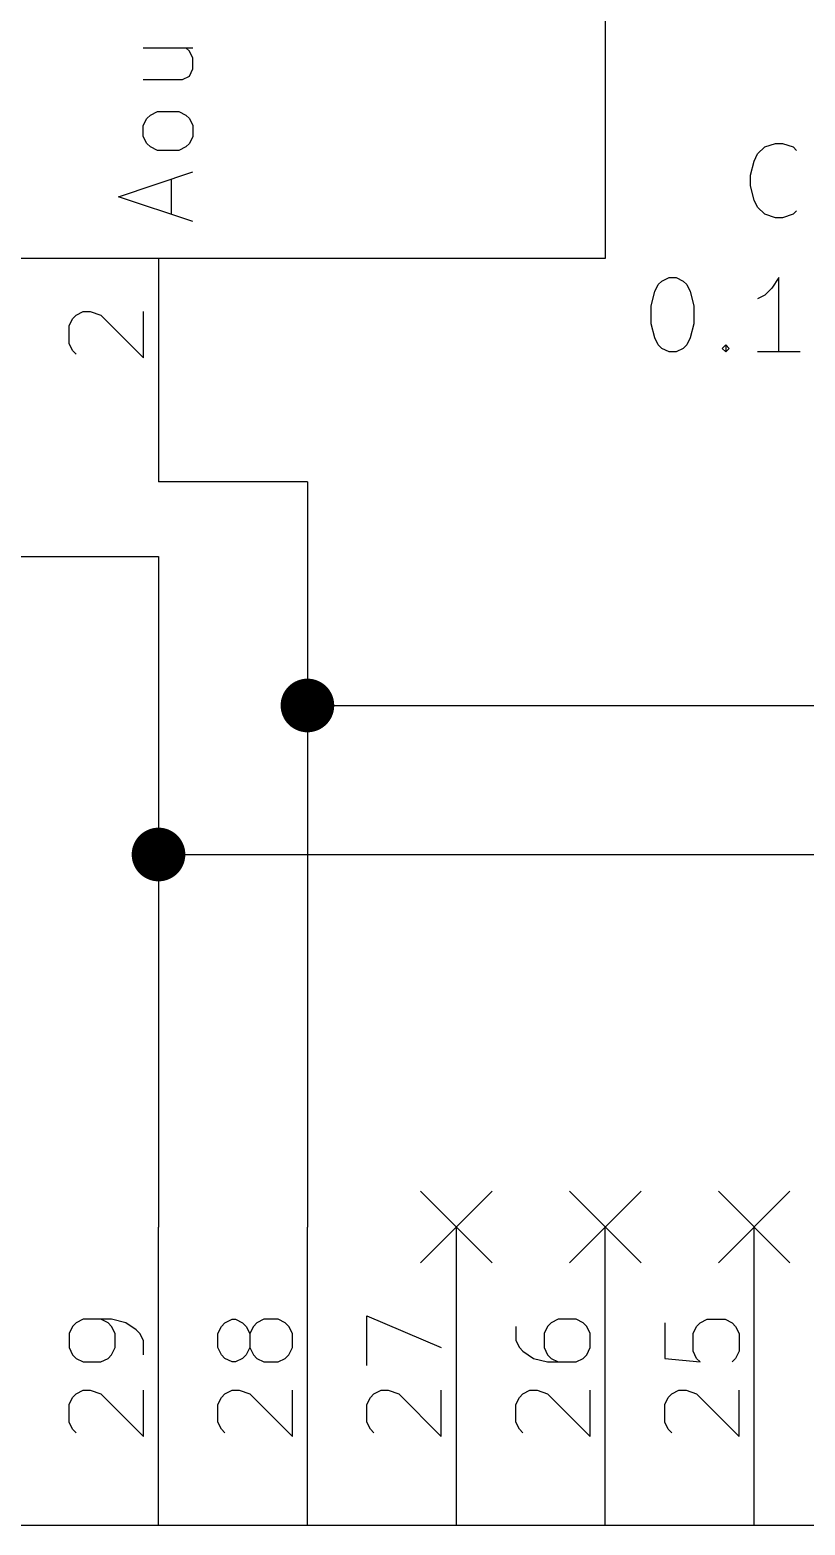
# Model space of a CAD drawing. Extents: x 0.4 to 11.3, y -7.9 to -0.4.
# Drawn here: x 1.964 to 2.484, y -5.8 to -4.797 of the extents above; entities that cross this region are included whole.
import ezdxf

# ---------------------------------------------------------------- set-up
doc = ezdxf.new("R2010")
doc.units = 0
doc.header["$MEASUREMENT"] = 0
for name, color, linetype in [('BLUE2', 5, 'CONTINUOUS'), ('CYAN2', 4, 'CONTINUOUS'), ('GREEN3', 91, 'CONTINUOUS'), ('LYELLOW', 51, 'CONTINUOUS'), ('RED2', 1, 'CONTINUOUS'), ('RED3', 11, 'CONTINUOUS')]:
    doc.layers.add(name, color=color, linetype=linetype)

msp = doc.modelspace()

# ---------------------------------------------------------------- linework, layer by layer
at = {"layer": 'BLUE2', "linetype": 'CONTINUOUS'}
for p, q in [((2.226, -5.576), (2.274, -5.624)), ((2.274, -5.576), (2.226, -5.624)), ((2.326, -5.576), (2.374, -5.624)), ((2.374, -5.576), (2.326, -5.624)), ((2.426, -5.576), (2.474, -5.624)), ((2.474, -5.576), (2.426, -5.624))]:
    msp.add_line(p, q, dxfattribs=at)
at = {"layer": 'CYAN2', "linetype": 'CONTINUOUS'}
for p, q in [((2.0398, -4.8086), (2.0731, -4.8086)), ((2.0398, -4.8086), (2.0731, -4.8086)), ((2.0708, -4.811), (2.0684, -4.8086)), ((2.0708, -4.811), (2.0684, -4.8086)), ((2.0731, -4.8157), (2.0708, -4.811)), ((2.0731, -4.8157), (2.0708, -4.811)), ((2.0731, -4.8229), (2.0731, -4.8157)), ((2.0731, -4.8229), (2.0731, -4.8157)), ((2.0708, -4.8276), (2.0731, -4.8229)), ((2.0708, -4.8276), (2.0731, -4.8229)), ((2.0398, -4.83), (2.066, -4.83)), ((2.0398, -4.83), (2.066, -4.83)), ((2.066, -4.83), (2.0708, -4.8276)), ((2.066, -4.83), (2.0708, -4.8276)), ((2.0422, -4.8562), (2.0446, -4.8538)), ((2.0422, -4.8562), (2.0446, -4.8538)), ((2.0446, -4.8538), (2.0493, -4.8514)), ((2.0446, -4.8538), (2.0493, -4.8514)), ((2.0493, -4.8514), (2.0636, -4.8514)), ((2.0493, -4.8514), (2.0636, -4.8514)), ((2.0636, -4.8514), (2.0684, -4.8538)), ((2.0636, -4.8514), (2.0684, -4.8538)), ((2.0684, -4.8538), (2.0708, -4.8562)), ((2.0684, -4.8538), (2.0708, -4.8562)), ((2.0398, -4.8609), (2.0422, -4.8562)), ((2.0398, -4.8609), (2.0422, -4.8562)), ((2.0398, -4.8681), (2.0398, -4.8609)), ((2.0398, -4.8681), (2.0398, -4.8609)), ((2.0708, -4.8562), (2.0731, -4.8609)), ((2.0708, -4.8562), (2.0731, -4.8609)), ((2.0731, -4.8609), (2.0731, -4.8681)), ((2.0731, -4.8609), (2.0731, -4.8681)), ((2.0422, -4.8729), (2.0398, -4.8681)), ((2.0422, -4.8729), (2.0398, -4.8681)), ((2.0446, -4.8752), (2.0422, -4.8729)), ((2.0446, -4.8752), (2.0422, -4.8729)), ((2.0493, -4.8776), (2.0446, -4.8752)), ((2.0493, -4.8776), (2.0446, -4.8752)), ((2.0684, -4.8752), (2.0636, -4.8776)), ((2.0684, -4.8752), (2.0636, -4.8776)), ((2.0708, -4.8729), (2.0684, -4.8752)), ((2.0708, -4.8729), (2.0684, -4.8752)), ((2.0731, -4.8681), (2.0708, -4.8729)), ((2.0731, -4.8681), (2.0708, -4.8729)), ((2.4523, -4.8799), (2.4571, -4.8752)), ((2.4523, -4.8799), (2.4571, -4.8752)), ((2.4571, -4.8752), (2.4642, -4.8728)), ((2.4571, -4.8752), (2.4642, -4.8728)), ((2.4642, -4.8728), (2.469, -4.8728)), ((2.4642, -4.8728), (2.469, -4.8728)), ((2.469, -4.8728), (2.4761, -4.8752)), ((2.469, -4.8728), (2.4761, -4.8752)), ((2.4761, -4.8752), (2.4785, -4.8776)), ((2.4761, -4.8752), (2.4785, -4.8776)), ((2.0636, -4.8776), (2.0493, -4.8776)), ((2.0636, -4.8776), (2.0493, -4.8776)), ((2.4475, -4.8942), (2.4499, -4.8847)), ((2.4475, -4.8942), (2.4499, -4.8847)), ((2.4499, -4.8847), (2.4523, -4.8799)), ((2.4499, -4.8847), (2.4523, -4.8799)), ((2.0231, -4.9086), (2.0731, -4.8919)), ((2.0231, -4.9086), (2.0731, -4.8919)), ((2.4475, -4.9014), (2.4475, -4.8942)), ((2.4475, -4.9014), (2.4475, -4.8942)), ((2.0588, -4.9205), (2.0588, -4.8967)), ((2.0588, -4.9205), (2.0588, -4.8967)), ((2.4499, -4.9109), (2.4475, -4.9014)), ((2.4499, -4.9109), (2.4475, -4.9014)), ((2.0731, -4.9252), (2.0231, -4.9086)), ((2.0731, -4.9252), (2.0231, -4.9086)), ((2.4523, -4.9157), (2.4499, -4.9109)), ((2.4523, -4.9157), (2.4499, -4.9109)), ((2.4571, -4.9204), (2.4523, -4.9157)), ((2.4571, -4.9204), (2.4523, -4.9157)), ((2.4642, -4.9228), (2.4571, -4.9204)), ((2.4642, -4.9228), (2.4571, -4.9204)), ((2.469, -4.9228), (2.4642, -4.9228)), ((2.469, -4.9228), (2.4642, -4.9228)), ((2.4761, -4.9204), (2.469, -4.9228)), ((2.4761, -4.9204), (2.469, -4.9228)), ((2.4785, -4.918), (2.4761, -4.9204)), ((2.4785, -4.918), (2.4761, -4.9204)), ((2.3856, -4.9676), (2.388, -4.9652)), ((2.3856, -4.9676), (2.388, -4.9652)), ((2.388, -4.9652), (2.3928, -4.9628)), ((2.388, -4.9652), (2.3928, -4.9628)), ((2.3928, -4.9628), (2.3975, -4.9628)), ((2.3928, -4.9628), (2.3975, -4.9628)), ((2.3975, -4.9628), (2.4023, -4.9652)), ((2.3975, -4.9628), (2.4023, -4.9652)), ((2.4023, -4.9652), (2.4047, -4.9676)), ((2.4023, -4.9652), (2.4047, -4.9676)), ((2.4666, -4.9628), (2.4618, -4.9699)), ((2.4666, -4.9628), (2.4618, -4.9699)), ((2.4666, -5.0128), (2.4666, -4.9628)), ((2.4666, -5.0128), (2.4666, -4.9628)), ((2.3809, -4.9819), (2.3832, -4.9723)), ((2.3809, -4.9819), (2.3832, -4.9723)), ((2.3832, -4.9723), (2.3856, -4.9676)), ((2.3832, -4.9723), (2.3856, -4.9676)), ((2.4047, -4.9676), (2.4071, -4.9723)), ((2.4047, -4.9676), (2.4071, -4.9723)), ((2.4071, -4.9723), (2.4094, -4.9819)), ((2.4071, -4.9723), (2.4094, -4.9819)), ((2.4571, -4.9747), (2.4523, -4.9771)), ((2.4571, -4.9747), (2.4523, -4.9771)), ((2.4618, -4.9699), (2.4571, -4.9747)), ((2.4618, -4.9699), (2.4571, -4.9747)), ((2.3809, -4.9938), (2.3809, -4.9819)), ((2.3809, -4.9938), (2.3809, -4.9819)), ((2.4094, -4.9819), (2.4094, -4.9938)), ((2.4094, -4.9819), (2.4094, -4.9938)), ((2.3832, -5.0033), (2.3809, -4.9938)), ((2.3832, -5.0033), (2.3809, -4.9938)), ((2.4094, -4.9938), (2.4071, -5.0033)), ((2.4094, -4.9938), (2.4071, -5.0033)), ((2.3856, -5.008), (2.3832, -5.0033)), ((2.3856, -5.008), (2.3832, -5.0033)), ((2.4071, -5.0033), (2.4047, -5.008)), ((2.4071, -5.0033), (2.4047, -5.008)), ((2.388, -5.0104), (2.3856, -5.008)), ((2.388, -5.0104), (2.3856, -5.008)), ((2.3928, -5.0128), (2.388, -5.0104)), ((2.3928, -5.0128), (2.388, -5.0104)), ((2.3975, -5.0128), (2.3928, -5.0128)), ((2.3975, -5.0128), (2.3928, -5.0128)), ((2.4023, -5.0104), (2.3975, -5.0128)), ((2.4023, -5.0104), (2.3975, -5.0128)), ((2.4047, -5.008), (2.4023, -5.0104)), ((2.4047, -5.008), (2.4023, -5.0104)), ((2.4285, -5.0104), (2.4309, -5.008)), ((2.4285, -5.0104), (2.4309, -5.008)), ((2.4309, -5.0128), (2.4285, -5.0104)), ((2.4309, -5.0128), (2.4285, -5.0104)), ((2.4309, -5.008), (2.4332, -5.0104)), ((2.4309, -5.008), (2.4309, -5.0128)), ((2.4309, -5.008), (2.4332, -5.0104)), ((2.4309, -5.008), (2.4309, -5.0128)), ((2.4332, -5.0104), (2.4309, -5.0128)), ((2.4332, -5.0104), (2.4309, -5.0128)), ((2.4809, -5.0128), (2.4523, -5.0128)), ((2.4809, -5.0128), (2.4523, -5.0128))]:
    msp.add_line(p, q, dxfattribs=at)
at = {"layer": 'GREEN3', "linetype": 'CONTINUOUS'}
for p, q in [((2.05, -5.05), (2.05, -5.1)), ((2.15, -5.1), (2.05, -5.1)), ((2.15, -5.1), (2.15, -5.25)), ((1.85, -5.15), (2.05, -5.15)), ((2.05, -5.15), (2.05, -5.35)), ((2.15, -5.25), (5.35, -5.25)), ((2.15, -5.25), (2.15, -5.6)), ((2.05, -5.35), (2.05, -5.6)), ((2.05, -5.35), (5.25, -5.35))]:
    msp.add_line(p, q, dxfattribs=at)
at = {"layer": 'GREEN3', "const_width": 0.018}
for points in [[(2.141, -5.25, 1), (2.159, -5.25, 1)], [(2.041, -5.35, 1), (2.059, -5.35, 1)]]:
    msp.add_lwpolyline(points, format="xyb", close=True, dxfattribs=at)
at = {"layer": 'LYELLOW', "linetype": 'CONTINUOUS'}
for p, q in [((2.35, -4.25), (2.35, -4.95)), ((2.35, -4.95), (0.75, -4.95)), ((1.05, -5.8), (3.25, -5.8))]:
    msp.add_line(p, q, dxfattribs=at)
at = {"layer": 'RED2', "linetype": 'CONTINUOUS'}
for p, q in [((2.35, -4.25), (2.35, -4.95)), ((2.35, -4.95), (0.75, -4.95)), ((2.05, -4.95), (2.05, -5.05)), ((2.05, -4.95), (2.05, -5.05)), ((2.05, -5.8), (2.05, -5.6)), ((2.05, -5.8), (2.05, -5.6)), ((2.15, -5.8), (2.15, -5.6)), ((2.15, -5.8), (2.15, -5.6)), ((2.25, -5.8), (2.25, -5.6)), ((2.25, -5.8), (2.25, -5.6)), ((2.35, -5.8), (2.35, -5.6)), ((2.35, -5.8), (2.35, -5.6)), ((2.45, -5.8), (2.45, -5.6)), ((2.45, -5.8), (2.45, -5.6)), ((1.05, -5.8), (3.25, -5.8))]:
    msp.add_line(p, q, dxfattribs=at)
at = {"layer": 'RED3', "linetype": 'CONTINUOUS'}
for p, q in [((1.9946, -4.9881), (1.9994, -4.9857)), ((1.9946, -4.9881), (1.9994, -4.9857)), ((1.9994, -4.9857), (2.0042, -4.9857)), ((1.9994, -4.9857), (2.0042, -4.9857)), ((2.0042, -4.9857), (2.0113, -4.9881)), ((2.0042, -4.9857), (2.0113, -4.9881)), ((2.0399, -5.0167), (2.0399, -4.9857)), ((2.0399, -5.0167), (2.0399, -4.9857)), ((1.9899, -4.9952), (1.9923, -4.9905)), ((1.9899, -4.9952), (1.9923, -4.9905)), ((1.9899, -5.0071), (1.9899, -4.9952)), ((1.9899, -5.0071), (1.9899, -4.9952)), ((1.9923, -4.9905), (1.9946, -4.9881)), ((1.9923, -4.9905), (1.9946, -4.9881)), ((2.0113, -4.9881), (2.0399, -5.0167)), ((2.0113, -4.9881), (2.0399, -5.0167)), ((1.9923, -5.0119), (1.9899, -5.0071)), ((1.9923, -5.0119), (1.9899, -5.0071)), ((1.9946, -5.0143), (1.9923, -5.0119)), ((1.9946, -5.0143), (1.9923, -5.0119)), ((1.9923, -5.6667), (1.9899, -5.6714)), ((1.9923, -5.6667), (1.9899, -5.6714)), ((1.9946, -5.6643), (1.9923, -5.6667)), ((1.9946, -5.6643), (1.9923, -5.6667)), ((1.9994, -5.6619), (1.9946, -5.6643)), ((1.9994, -5.6619), (1.9946, -5.6643)), ((2.0184, -5.6619), (1.9994, -5.6619)), ((2.0184, -5.6619), (1.9994, -5.6619)), ((2.0161, -5.6643), (2.0113, -5.6619)), ((2.0161, -5.6643), (2.0113, -5.6619)), ((2.0184, -5.6667), (2.0161, -5.6643)), ((2.0184, -5.6667), (2.0161, -5.6643)), ((2.028, -5.6643), (2.0184, -5.6619)), ((2.028, -5.6643), (2.0184, -5.6619)), ((2.0208, -5.6714), (2.0184, -5.6667)), ((2.0208, -5.6714), (2.0184, -5.6667)), ((2.0351, -5.669), (2.028, -5.6643)), ((2.0351, -5.669), (2.028, -5.6643)), ((2.0899, -5.6714), (2.0923, -5.6667)), ((2.0899, -5.6714), (2.0923, -5.6667)), ((2.0923, -5.6667), (2.0946, -5.6643)), ((2.0923, -5.6667), (2.0946, -5.6643)), ((2.0946, -5.6643), (2.0994, -5.6619)), ((2.0946, -5.6643), (2.0994, -5.6619)), ((2.0994, -5.6619), (2.1018, -5.6619)), ((2.0994, -5.6619), (2.1018, -5.6619)), ((2.1018, -5.6619), (2.1065, -5.6643)), ((2.1018, -5.6619), (2.1065, -5.6643)), ((2.1065, -5.6643), (2.1089, -5.6667)), ((2.1065, -5.6643), (2.1089, -5.6667)), ((2.1089, -5.6667), (2.1113, -5.6714)), ((2.1089, -5.6667), (2.1113, -5.6714)), ((2.1137, -5.6667), (2.1113, -5.6714)), ((2.1137, -5.6667), (2.1113, -5.6714)), ((2.1161, -5.6643), (2.1137, -5.6667)), ((2.1161, -5.6643), (2.1137, -5.6667)), ((2.1208, -5.6619), (2.1161, -5.6643)), ((2.1208, -5.6619), (2.1161, -5.6643)), ((2.1304, -5.6619), (2.1208, -5.6619)), ((2.1304, -5.6619), (2.1208, -5.6619)), ((2.1351, -5.6643), (2.1304, -5.6619)), ((2.1351, -5.6643), (2.1304, -5.6619)), ((2.1375, -5.6667), (2.1351, -5.6643)), ((2.1375, -5.6667), (2.1351, -5.6643)), ((2.1399, -5.6714), (2.1375, -5.6667)), ((2.1399, -5.6714), (2.1375, -5.6667)), ((2.1899, -5.6929), (2.1899, -5.6595)), ((2.1899, -5.6595), (2.2399, -5.6809)), ((2.1899, -5.6929), (2.1899, -5.6595)), ((2.1899, -5.6595), (2.2399, -5.6809)), ((2.2899, -5.6667), (2.2899, -5.6762)), ((2.2899, -5.6667), (2.2899, -5.6762)), ((2.3113, -5.6667), (2.3089, -5.6714)), ((2.3113, -5.6667), (2.3089, -5.6714)), ((2.3137, -5.6643), (2.3113, -5.6667)), ((2.3137, -5.6643), (2.3113, -5.6667)), ((2.3184, -5.6619), (2.3137, -5.6643)), ((2.3184, -5.6619), (2.3137, -5.6643)), ((2.3304, -5.6619), (2.3184, -5.6619)), ((2.3304, -5.6619), (2.3184, -5.6619)), ((2.3351, -5.6643), (2.3304, -5.6619)), ((2.3351, -5.6643), (2.3304, -5.6619)), ((2.3375, -5.6667), (2.3351, -5.6643)), ((2.3375, -5.6667), (2.3351, -5.6643)), ((2.3399, -5.6714), (2.3375, -5.6667)), ((2.3399, -5.6714), (2.3375, -5.6667)), ((2.3899, -5.6643), (2.3899, -5.6881)), ((2.3899, -5.6643), (2.3899, -5.6881)), ((2.4089, -5.6714), (2.4113, -5.6667)), ((2.4089, -5.6714), (2.4113, -5.6667)), ((2.4113, -5.6667), (2.4137, -5.6643)), ((2.4113, -5.6667), (2.4137, -5.6643)), ((2.4137, -5.6643), (2.4184, -5.6619)), ((2.4137, -5.6643), (2.4184, -5.6619)), ((2.4184, -5.6619), (2.4304, -5.6619)), ((2.4184, -5.6619), (2.4304, -5.6619)), ((2.4304, -5.6619), (2.4351, -5.6643)), ((2.4304, -5.6619), (2.4351, -5.6643)), ((2.4351, -5.6643), (2.4375, -5.6667)), ((2.4351, -5.6643), (2.4375, -5.6667)), ((2.4375, -5.6667), (2.4399, -5.6714)), ((2.4375, -5.6667), (2.4399, -5.6714)), ((1.9899, -5.6714), (1.9899, -5.6809)), ((1.9899, -5.6714), (1.9899, -5.6809)), ((2.0208, -5.6809), (2.0208, -5.6714)), ((2.0208, -5.6809), (2.0208, -5.6714)), ((2.0375, -5.6714), (2.0351, -5.669)), ((2.0375, -5.6714), (2.0351, -5.669)), ((2.0399, -5.6762), (2.0375, -5.6714)), ((2.0399, -5.6762), (2.0375, -5.6714)), ((2.0399, -5.6857), (2.0399, -5.6762)), ((2.0399, -5.6857), (2.0399, -5.6762)), ((2.0899, -5.6809), (2.0899, -5.6714)), ((2.0899, -5.6809), (2.0899, -5.6714)), ((2.1113, -5.6714), (2.1113, -5.6809)), ((2.1113, -5.6714), (2.1113, -5.6809)), ((2.1399, -5.6809), (2.1399, -5.6714)), ((2.1399, -5.6809), (2.1399, -5.6714)), ((2.2899, -5.6762), (2.2923, -5.6809)), ((2.2899, -5.6762), (2.2923, -5.6809)), ((2.3089, -5.6714), (2.3089, -5.6809)), ((2.3089, -5.6714), (2.3089, -5.6809)), ((2.3399, -5.6809), (2.3399, -5.6714)), ((2.3399, -5.6809), (2.3399, -5.6714)), ((2.4089, -5.6833), (2.4089, -5.6714)), ((2.4089, -5.6833), (2.4089, -5.6714)), ((2.4399, -5.6714), (2.4399, -5.6833)), ((2.4399, -5.6714), (2.4399, -5.6833)), ((1.9899, -5.6809), (1.9923, -5.6857)), ((1.9899, -5.6809), (1.9923, -5.6857)), ((1.9923, -5.6857), (1.9946, -5.6881)), ((1.9923, -5.6857), (1.9946, -5.6881)), ((1.9946, -5.6881), (1.9994, -5.6905)), ((1.9946, -5.6881), (1.9994, -5.6905)), ((2.0113, -5.6905), (2.0161, -5.6881)), ((2.0113, -5.6905), (2.0161, -5.6881)), ((2.0161, -5.6881), (2.0184, -5.6857)), ((2.0161, -5.6881), (2.0184, -5.6857)), ((2.0184, -5.6857), (2.0208, -5.6809)), ((2.0184, -5.6857), (2.0208, -5.6809)), ((2.0923, -5.6857), (2.0899, -5.6809)), ((2.0923, -5.6857), (2.0899, -5.6809)), ((2.0946, -5.6881), (2.0923, -5.6857)), ((2.0946, -5.6881), (2.0923, -5.6857)), ((2.0994, -5.6905), (2.0946, -5.6881)), ((2.0994, -5.6905), (2.0946, -5.6881)), ((2.1065, -5.6881), (2.1018, -5.6905)), ((2.1065, -5.6881), (2.1018, -5.6905)), ((2.1089, -5.6857), (2.1065, -5.6881)), ((2.1089, -5.6857), (2.1065, -5.6881)), ((2.1113, -5.6809), (2.1089, -5.6857)), ((2.1113, -5.6809), (2.1089, -5.6857)), ((2.1113, -5.6809), (2.1137, -5.6857)), ((2.1113, -5.6809), (2.1137, -5.6857)), ((2.1137, -5.6857), (2.1161, -5.6881)), ((2.1137, -5.6857), (2.1161, -5.6881)), ((2.1161, -5.6881), (2.1208, -5.6905)), ((2.1161, -5.6881), (2.1208, -5.6905)), ((2.1304, -5.6905), (2.1351, -5.6881)), ((2.1304, -5.6905), (2.1351, -5.6881)), ((2.1351, -5.6881), (2.1375, -5.6857)), ((2.1351, -5.6881), (2.1375, -5.6857)), ((2.1375, -5.6857), (2.1399, -5.6809)), ((2.1375, -5.6857), (2.1399, -5.6809)), ((2.2923, -5.6809), (2.2946, -5.6833)), ((2.2923, -5.6809), (2.2946, -5.6833)), ((2.2946, -5.6833), (2.3018, -5.6881)), ((2.2946, -5.6833), (2.3018, -5.6881)), ((2.3018, -5.6881), (2.3113, -5.6905)), ((2.3018, -5.6881), (2.3113, -5.6905)), ((2.3089, -5.6809), (2.3113, -5.6857)), ((2.3089, -5.6809), (2.3113, -5.6857)), ((2.3113, -5.6857), (2.3137, -5.6881)), ((2.3113, -5.6857), (2.3137, -5.6881)), ((2.3137, -5.6881), (2.3184, -5.6905)), ((2.3137, -5.6881), (2.3184, -5.6905)), ((2.3304, -5.6905), (2.3351, -5.6881)), ((2.3304, -5.6905), (2.3351, -5.6881)), ((2.3351, -5.6881), (2.3375, -5.6857)), ((2.3351, -5.6881), (2.3375, -5.6857)), ((2.3375, -5.6857), (2.3399, -5.6809)), ((2.3375, -5.6857), (2.3399, -5.6809)), ((2.3899, -5.6881), (2.4137, -5.6905)), ((2.3899, -5.6881), (2.4137, -5.6905)), ((2.4113, -5.6881), (2.4089, -5.6833)), ((2.4113, -5.6881), (2.4089, -5.6833)), ((2.4137, -5.6905), (2.4113, -5.6881)), ((2.4137, -5.6905), (2.4113, -5.6881)), ((2.4375, -5.6881), (2.4351, -5.6905)), ((2.4375, -5.6881), (2.4351, -5.6905)), ((2.4399, -5.6833), (2.4375, -5.6881)), ((2.4399, -5.6833), (2.4375, -5.6881)), ((1.9994, -5.6905), (2.0113, -5.6905)), ((1.9994, -5.6905), (2.0113, -5.6905)), ((2.1018, -5.6905), (2.0994, -5.6905)), ((2.1018, -5.6905), (2.0994, -5.6905)), ((2.1208, -5.6905), (2.1304, -5.6905)), ((2.1208, -5.6905), (2.1304, -5.6905)), ((2.3113, -5.6905), (2.3304, -5.6905)), ((2.3113, -5.6905), (2.3304, -5.6905)), ((1.9899, -5.719), (1.9923, -5.7143)), ((1.9899, -5.719), (1.9923, -5.7143)), ((1.9923, -5.7143), (1.9946, -5.7119)), ((1.9923, -5.7143), (1.9946, -5.7119)), ((1.9946, -5.7119), (1.9994, -5.7095)), ((1.9946, -5.7119), (1.9994, -5.7095)), ((1.9994, -5.7095), (2.0042, -5.7095)), ((1.9994, -5.7095), (2.0042, -5.7095)), ((2.0042, -5.7095), (2.0113, -5.7119)), ((2.0042, -5.7095), (2.0113, -5.7119)), ((2.0113, -5.7119), (2.0399, -5.7405)), ((2.0113, -5.7119), (2.0399, -5.7405)), ((2.0399, -5.7405), (2.0399, -5.7095)), ((2.0399, -5.7405), (2.0399, -5.7095)), ((2.0899, -5.719), (2.0923, -5.7143)), ((2.0899, -5.719), (2.0923, -5.7143)), ((2.0923, -5.7143), (2.0946, -5.7119)), ((2.0923, -5.7143), (2.0946, -5.7119)), ((2.0946, -5.7119), (2.0994, -5.7095)), ((2.0946, -5.7119), (2.0994, -5.7095)), ((2.0994, -5.7095), (2.1042, -5.7095)), ((2.0994, -5.7095), (2.1042, -5.7095)), ((2.1042, -5.7095), (2.1113, -5.7119)), ((2.1042, -5.7095), (2.1113, -5.7119)), ((2.1113, -5.7119), (2.1399, -5.7405)), ((2.1113, -5.7119), (2.1399, -5.7405)), ((2.1399, -5.7405), (2.1399, -5.7095)), ((2.1399, -5.7405), (2.1399, -5.7095)), ((2.1899, -5.719), (2.1923, -5.7143)), ((2.1899, -5.719), (2.1923, -5.7143)), ((2.1923, -5.7143), (2.1946, -5.7119)), ((2.1923, -5.7143), (2.1946, -5.7119)), ((2.1946, -5.7119), (2.1994, -5.7095)), ((2.1946, -5.7119), (2.1994, -5.7095)), ((2.1994, -5.7095), (2.2042, -5.7095)), ((2.1994, -5.7095), (2.2042, -5.7095)), ((2.2042, -5.7095), (2.2113, -5.7119)), ((2.2042, -5.7095), (2.2113, -5.7119)), ((2.2113, -5.7119), (2.2399, -5.7405)), ((2.2113, -5.7119), (2.2399, -5.7405)), ((2.2399, -5.7405), (2.2399, -5.7095)), ((2.2399, -5.7405), (2.2399, -5.7095)), ((2.2899, -5.719), (2.2923, -5.7143)), ((2.2899, -5.719), (2.2923, -5.7143)), ((2.2923, -5.7143), (2.2946, -5.7119)), ((2.2923, -5.7143), (2.2946, -5.7119)), ((2.2946, -5.7119), (2.2994, -5.7095)), ((2.2946, -5.7119), (2.2994, -5.7095)), ((2.2994, -5.7095), (2.3042, -5.7095)), ((2.2994, -5.7095), (2.3042, -5.7095)), ((2.3042, -5.7095), (2.3113, -5.7119)), ((2.3042, -5.7095), (2.3113, -5.7119)), ((2.3113, -5.7119), (2.3399, -5.7405)), ((2.3113, -5.7119), (2.3399, -5.7405)), ((2.3399, -5.7405), (2.3399, -5.7095)), ((2.3399, -5.7405), (2.3399, -5.7095)), ((2.3899, -5.719), (2.3923, -5.7143)), ((2.3899, -5.719), (2.3923, -5.7143)), ((2.3923, -5.7143), (2.3946, -5.7119)), ((2.3923, -5.7143), (2.3946, -5.7119)), ((2.3946, -5.7119), (2.3994, -5.7095)), ((2.3946, -5.7119), (2.3994, -5.7095)), ((2.3994, -5.7095), (2.4042, -5.7095)), ((2.3994, -5.7095), (2.4042, -5.7095)), ((2.4042, -5.7095), (2.4113, -5.7119)), ((2.4042, -5.7095), (2.4113, -5.7119)), ((2.4113, -5.7119), (2.4399, -5.7405)), ((2.4113, -5.7119), (2.4399, -5.7405)), ((2.4399, -5.7405), (2.4399, -5.7095)), ((2.4399, -5.7405), (2.4399, -5.7095)), ((1.9899, -5.7309), (1.9899, -5.719)), ((1.9899, -5.7309), (1.9899, -5.719)), ((2.0899, -5.7309), (2.0899, -5.719)), ((2.0899, -5.7309), (2.0899, -5.719)), ((2.1899, -5.7309), (2.1899, -5.719)), ((2.1899, -5.7309), (2.1899, -5.719)), ((2.2899, -5.7309), (2.2899, -5.719)), ((2.2899, -5.7309), (2.2899, -5.719)), ((2.3899, -5.7309), (2.3899, -5.719)), ((2.3899, -5.7309), (2.3899, -5.719)), ((1.9923, -5.7357), (1.9899, -5.7309)), ((1.9923, -5.7357), (1.9899, -5.7309)), ((1.9946, -5.7381), (1.9923, -5.7357)), ((1.9946, -5.7381), (1.9923, -5.7357)), ((2.0923, -5.7357), (2.0899, -5.7309)), ((2.0923, -5.7357), (2.0899, -5.7309)), ((2.0946, -5.7381), (2.0923, -5.7357)), ((2.0946, -5.7381), (2.0923, -5.7357)), ((2.1923, -5.7357), (2.1899, -5.7309)), ((2.1923, -5.7357), (2.1899, -5.7309)), ((2.1946, -5.7381), (2.1923, -5.7357)), ((2.1946, -5.7381), (2.1923, -5.7357)), ((2.2923, -5.7357), (2.2899, -5.7309)), ((2.2923, -5.7357), (2.2899, -5.7309)), ((2.2946, -5.7381), (2.2923, -5.7357)), ((2.2946, -5.7381), (2.2923, -5.7357)), ((2.3923, -5.7357), (2.3899, -5.7309)), ((2.3923, -5.7357), (2.3899, -5.7309)), ((2.3946, -5.7381), (2.3923, -5.7357)), ((2.3946, -5.7381), (2.3923, -5.7357))]:
    msp.add_line(p, q, dxfattribs=at)

doc.saveas('drawing.dxf')
